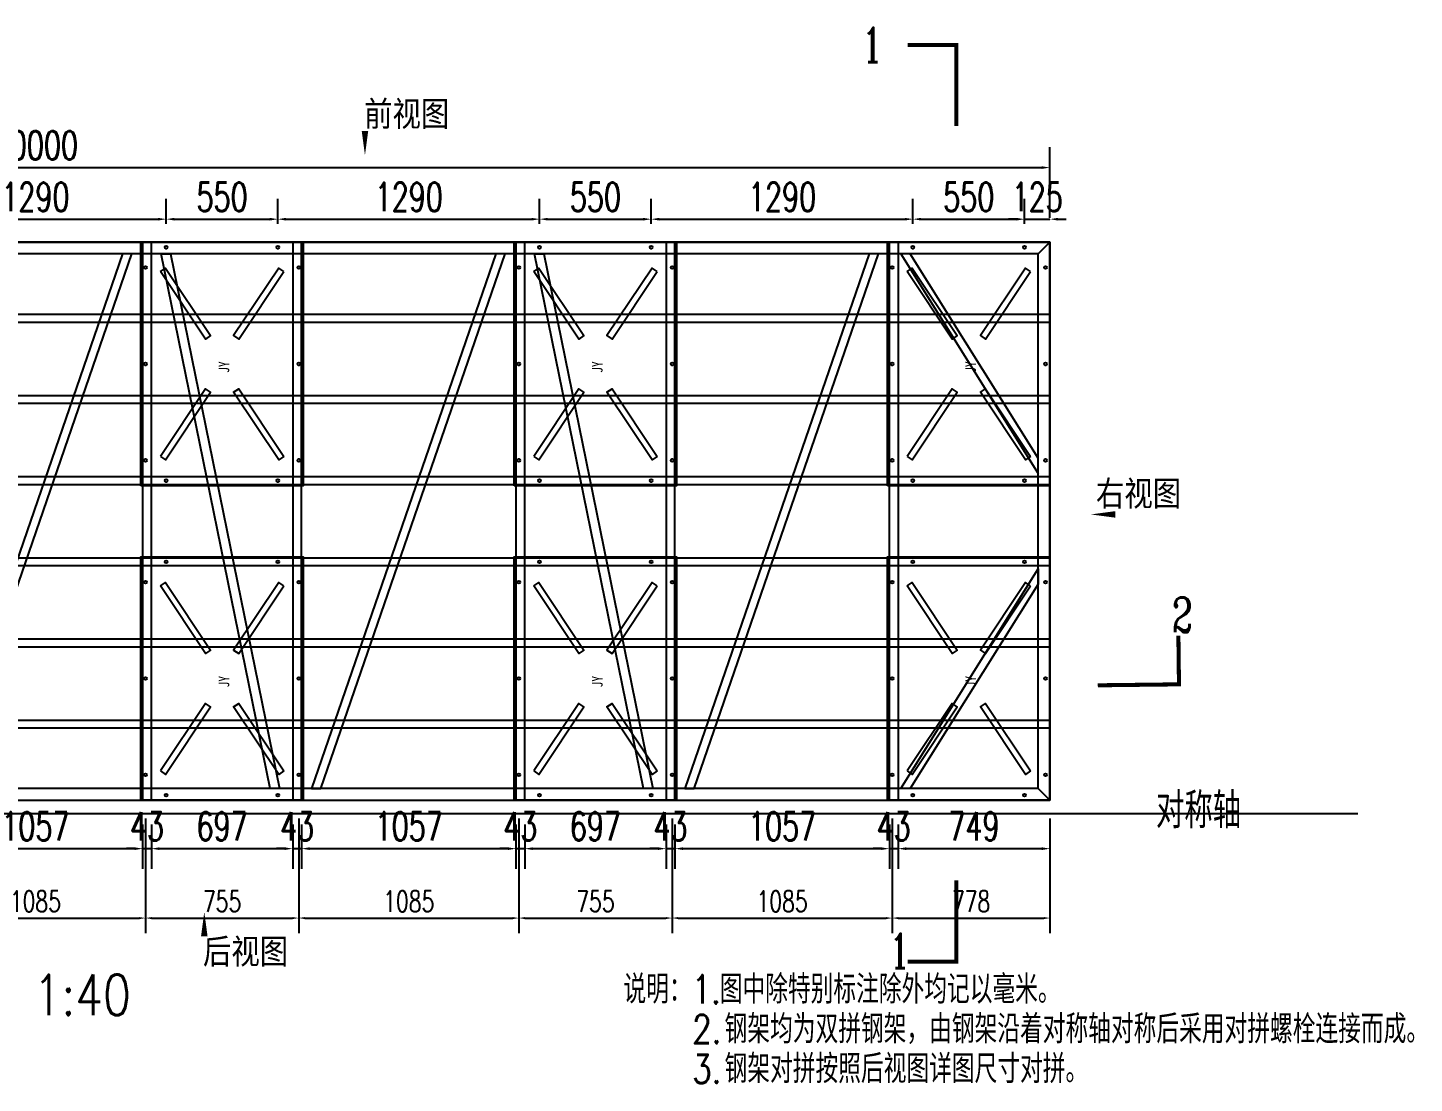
# Model space of a CAD drawing. Header units: millimetres. Extents: x -1471591 to 944464, y -468930 to 547002.
# Drawn here: x -973871 to -967037, y -6393 to -1192 of the extents above; entities that cross this region are included whole.
import ezdxf

# ---------------------------------------------------------------- set-up
doc = ezdxf.new("R2010")
doc.units = ezdxf.units.MM
doc.header["$LTSCALE"] = 10
doc.header["$PDMODE"] = 35
doc.linetypes.add('-6_350_HOLE$0$DASH', pattern=[0.35, 0.25, -0.1])
for name, color, linetype in [('DIM_SYMB', 3, 'Continuous'), ('PUB_TEXT', 7, 'Continuous'), ('W-FLOAT_BOWL浮筒', 253, 'Continuous'), ('W-STEEL_FRAME钢架', 3, 'Continuous'), ('W-STEEL_KEEL钢龙骨', 5, 'Continuous')]:
    doc.layers.add(name, color=color, linetype=linetype)
doc.styles.add('_TCH_DIM', font='SIMPLEX.shx', dxfattribs={"bigfont": 'hztxt.shx'})
doc.styles.add('_TCH_LABEL', font='COMPLEX', dxfattribs={"bigfont": 'GBCBIG'})
doc.styles.get("Standard").update_dxf_attribs({"font": 'simplex.shx', "width": 0.8, "bigfont": 'hztxt.shx'})
doc.styles.add('STANDARD_T3', font='simplex.shx', dxfattribs={"width": 0.7, "bigfont": 'hztxt.shx'})
doc.styles.add('黑体', font='simhei.ttf', dxfattribs={"width": 0.8})
doc.dimstyles.new('W&&30', dxfattribs={"dimtxt": 105, "dimasz": 30, "dimexe": 75, "dimexo": 90, "dimgap": 30, "dimtad": 1, "dimdec": 0, "dimzin": 0, "dimdsep": 46, "dimtxsty": 'STANDARD_T3', "dimcen": 0.09, "dimclrd": 1, "dimclre": 1, "dimclrt": 7, "dimazin": 2, "dimtfac": 1, "dimtdec": 0, "dimtix": 1, "dimtmove": 2, "dimatfit": 3, "dimfxl": 0, "dimtolj": 1, "dimtzin": 0, "dimarcsym": 0})
doc.dimstyles.new('W&&40', dxfattribs={"dimtxt": 140, "dimasz": 40, "dimexe": 100, "dimexo": 120, "dimgap": 40, "dimtad": 1, "dimdec": 0, "dimzin": 0, "dimdsep": 46, "dimtxsty": 'STANDARD_T3', "dimcen": 0.09, "dimclrd": 1, "dimclre": 1, "dimclrt": 7, "dimazin": 2, "dimtfac": 1, "dimtdec": 0, "dimtix": 1, "dimtmove": 2, "dimatfit": 3, "dimfxl": 0, "dimtolj": 1, "dimtzin": 0, "dimarcsym": 0})

# ---------------------------------------------------------------- blocks, each defined once
blk = doc.blocks.new('*D96')
at = {"color": 1, "lineweight": -2, "transparency": 16777216}
for p, q in [((-978832.8, -2128.7), (-978832.8, -1781)), ((-968832.8, -2128.7), (-968832.8, -1781)), ((-978792.8, -1881), (-968872.8, -1881))]:
    blk.add_line(p, q, dxfattribs=at)
at = {"color": 1, "transparency": 16777216}
for points in [[(-978792.8, -1874.4), (-978792.8, -1887.7), (-978832.8, -1881)], [(-968872.8, -1874.4), (-968872.8, -1887.7), (-968832.8, -1881)]]:
    blk.add_solid(points, dxfattribs=at)
at = {"layer": 'Defpoints', "color": 0, "transparency": 16777216}
for p in [(-968832.8, -1881), (-978832.8, -2248.7), (-968832.8, -2248.7)]:
    blk.add_point(p, dxfattribs=at)
at = {"color": 7, "transparency": 16777216, "insert": (-973832.8, -1771), "char_height": 140, "attachment_point": 5, "style": 'STANDARD_T3'}
blk.add_mtext('\\A1;10000', dxfattribs=at)
blk = doc.blocks.new('*U607')
at = {"layer": 'W-STEEL_KEEL钢龙骨'}
blk.add_lwpolyline([(-5000, -20), (5000, -20), (5000, 20), (-5000, 20)], close=True, dxfattribs=at)
blk = doc.blocks.new('*U608')
at = {"color": 0, "linetype": 'ByBlock', "lineweight": -2}
for p in [(0, 2000), (0, 1600), (0, 1200), (0, 800), (0, 400), (0, 0)]:
    blk.add_blockref('*U607', p, dxfattribs=at)
blk = doc.blocks.new('*U609')
at = {"layer": 'W-STEEL_FRAME钢架', "color": 1}
blk.add_lwpolyline([(477.1, 1317.3), (431.8, 1317.3), (-477.1, -1317.3), (-431.8, -1317.3)], close=True, dxfattribs=at)
blk = doc.blocks.new('*U610')
at = {"color": 0, "linetype": 'ByBlock', "lineweight": -2}
for p in [(0, 0), (1840, 0), (3680, 0), (5520, 0), (7360, 0)]:
    blk.add_blockref('*U609', p, dxfattribs=at)
blk = doc.blocks.new('$matou$00000186')
for points in [[(-600, 400), (600, 400), (600, -400), (-600, -400)], [(-455.8, 303.8), (-472.4, 278.9), (-139.6, 57), (-122.9, 82)], [(455.8, 303.8), (472.4, 278.9), (139.6, 57), (122.9, 82)], [(-455.8, -303.8), (-472.4, -278.9), (-139.6, -57), (-122.9, -82)], [(455.8, -303.8), (472.4, -278.9), (139.6, -57), (122.9, -82)]]:
    blk.add_lwpolyline(points, close=True)
at = {"color": 1}
for centre in [(-475, 377.5), (0, 377.5), (475, 377.5), (-575, 275), (575, 275), (-575, -275), (575, -275), (-475, -377.5), (0, -377.5), (475, -377.5)]:
    blk.add_circle(centre, 7, dxfattribs=at)
at = {"layer": 'PUB_TEXT', "style": '黑体', "width": 0.8}
blk.add_text('JY', height=52.57, dxfattribs=at).set_placement((-44.4, -35.3))
blk = doc.blocks.new('*U611')
at = {"layer": 'W-FLOAT_BOWL浮筒', "rotation": 90}
blk.add_blockref('$matou$00000186', (0, 0), dxfattribs=at)
blk = doc.blocks.new('*U612')
at = {"color": 0, "linetype": 'ByBlock', "lineweight": -2}
for p in [(0, 1550), (1840, 1550), (3680, 1550), (5520, 1550), (7360, 1550), (9200, 1550), (0, 0), (1840, 0), (3680, 0), (5520, 0), (7360, 0), (9200, 0)]:
    blk.add_blockref('*U611', p, dxfattribs=at)
blk = doc.blocks.new('D')
at = {"layer": 'W-STEEL_FRAME钢架'}
for points in [[(4944.2, 1316.7), (-4939.8, 1316.7), (-4997.8, 1374.7), (5002.2, 1374.7)], [(-4939.8, 1316.7), (-4997.8, 1374.7), (-4997.8, -1375.3), (-4939.8, -1317.3)], [(4944.2, 1316.7), (5002.2, 1374.7), (5002.2, -1375.3), (4944.2, -1317.3)], [(4944.2, -1317.3), (-4939.8, -1317.3), (-4997.8, -1375.3), (5002.2, -1375.3)]]:
    blk.add_lwpolyline(points, close=True, dxfattribs=at)
at = {"layer": 'W-STEEL_FRAME钢架', "color": 1}
for points in [[(-4206.3, 1374.7), (-4249.3, 1374.7), (-4249.3, -1375.3), (-4206.3, -1375.3)], [(-3106.3, 1374.7), (-3149.3, 1374.7), (-3149.3, -1375.3), (-3106.3, -1375.3)], [(-2366.3, 1374.7), (-2409.3, 1374.7), (-2409.3, -1375.3), (-2366.3, -1375.3)], [(-1266.3, 1374.7), (-1309.3, 1374.7), (-1309.3, -1375.3), (-1266.3, -1375.3)], [(-526.3, 1374.7), (-569.3, 1374.7), (-569.3, -1375.3), (-526.3, -1375.3)], [(573.7, 1374.7), (530.7, 1374.7), (530.7, -1375.3), (573.7, -1375.3)], [(1313.7, 1374.7), (1270.7, 1374.7), (1270.7, -1375.3), (1313.7, -1375.3)], [(2413.7, 1374.7), (2370.7, 1374.7), (2370.7, -1375.3), (2413.7, -1375.3)], [(3153.7, 1374.7), (3110.7, 1374.7), (3110.7, -1375.3), (3153.7, -1375.3)], [(4210.7, 1374.7), (4253.7, 1374.7), (4253.7, -1375.3), (4210.7, -1375.3)]]:
    blk.add_lwpolyline(points, close=True, dxfattribs=at)
at = {"layer": 'W-STEEL_FRAME钢架', "color": 6}
for points in [[(-4308.9, 1316.9), (-4263.6, 1316.9), (-4939.8, 235), (-4939.8, 309.9)], [(-3057.3, 1316.7), (-3011.9, 1316.7), (-2474.8, -1317.3), (-2520.1, -1317.3)], [(-1217.3, 1316.7), (-1171.9, 1316.7), (-634.8, -1317.3), (-680.1, -1317.3)], [(622.7, 1316.7), (668.1, 1316.7), (1205.2, -1317.3), (1159.9, -1317.3)], [(2462.7, 1316.7), (2508.1, 1316.7), (3045.2, -1317.3), (2999.9, -1317.3)], [(4313.3, 1316.9), (4267.9, 1316.9), (4944.2, 235), (4944.2, 309.9)], [(-4308.9, -1317.3), (-4263.6, -1317.3), (-4939.8, -235.4), (-4939.8, -310.3)], [(4313.3, -1317.3), (4267.9, -1317.3), (4944.2, -235.4), (4944.2, -310.3)]]:
    blk.add_lwpolyline(points, close=True, dxfattribs=at)
for name, p in [('*U612', (-4597.8, -775.3)), ('*U610', (-3680, 0))]:
    blk.add_blockref(name, p)
at = {"xscale": -1, "rotation": 180}
blk.add_blockref('*U608', (2.2, 999.7), dxfattribs=at)
blk = doc.blocks.new('*D621')
at = {"color": 1, "lineweight": -2, "transparency": 16777216}
for p, q in [((-974361.3, -5118.7), (-974361.3, -5337.3)), ((-973304.3, -5118.7), (-973304.3, -5337.3)), ((-974321.3, -5237.3), (-973344.3, -5237.3))]:
    blk.add_line(p, q, dxfattribs=at)
at = {"color": 1, "transparency": 16777216}
for points in [[(-974321.3, -5230.6), (-974321.3, -5243.9), (-974361.3, -5237.3)], [(-973344.3, -5230.6), (-973344.3, -5243.9), (-973304.3, -5237.3)]]:
    blk.add_solid(points, dxfattribs=at)
at = {"layer": 'Defpoints', "color": 0, "transparency": 16777216}
for p in [(-974361.3, -4998.7), (-973304.3, -4998.7), (-973304.3, -5237.3)]:
    blk.add_point(p, dxfattribs=at)
at = {"color": 7, "transparency": 16777216, "insert": (-973832.8, -5127.3), "char_height": 140, "attachment_point": 5, "style": 'STANDARD_T3'}
blk.add_mtext('\\A1;1057', dxfattribs=at)
blk = doc.blocks.new('*D622')
at = {"color": 1, "lineweight": -2, "transparency": 16777216}
for p, q in [((-973304.3, -5118.7), (-973304.3, -5337.3)), ((-973261.3, -5118.7), (-973261.3, -5337.3)), ((-973344.3, -5237.3), (-973384.3, -5237.3)), ((-973304.3, -5237.3), (-973261.3, -5237.3)), ((-973221.3, -5237.3), (-973181.3, -5237.3))]:
    blk.add_line(p, q, dxfattribs=at)
at = {"color": 1, "transparency": 16777216}
for points in [[(-973344.3, -5230.6), (-973344.3, -5243.9), (-973304.3, -5237.3)], [(-973221.3, -5230.6), (-973221.3, -5243.9), (-973261.3, -5237.3)]]:
    blk.add_solid(points, dxfattribs=at)
at = {"layer": 'Defpoints', "color": 0, "transparency": 16777216}
for p in [(-973304.3, -4998.7), (-973261.3, -4998.7), (-973261.3, -5237.3)]:
    blk.add_point(p, dxfattribs=at)
at = {"color": 7, "transparency": 16777216, "insert": (-973282.8, -5127.3), "char_height": 140, "attachment_point": 5, "style": 'STANDARD_T3'}
blk.add_mtext('\\A1;43', dxfattribs=at)
blk = doc.blocks.new('*D623')
at = {"color": 1, "lineweight": -2, "transparency": 16777216}
for p, q in [((-973261.3, -5118.7), (-973261.3, -5337.3)), ((-972564.3, -5118.7), (-972564.3, -5337.3)), ((-973221.3, -5237.3), (-972604.3, -5237.3))]:
    blk.add_line(p, q, dxfattribs=at)
at = {"color": 1, "transparency": 16777216}
for points in [[(-973221.3, -5230.6), (-973221.3, -5243.9), (-973261.3, -5237.3)], [(-972604.3, -5230.6), (-972604.3, -5243.9), (-972564.3, -5237.3)]]:
    blk.add_solid(points, dxfattribs=at)
at = {"layer": 'Defpoints', "color": 0, "transparency": 16777216}
for p in [(-973261.3, -4998.7), (-972564.3, -4998.7), (-972564.3, -5237.3)]:
    blk.add_point(p, dxfattribs=at)
at = {"color": 7, "transparency": 16777216, "insert": (-972912.8, -5127.3), "char_height": 140, "attachment_point": 5, "style": 'STANDARD_T3'}
blk.add_mtext('\\A1;697', dxfattribs=at)
blk = doc.blocks.new('*D624')
at = {"color": 1, "lineweight": -2, "transparency": 16777216}
for p, q in [((-972564.3, -5118.7), (-972564.3, -5337.3)), ((-972521.3, -5118.7), (-972521.3, -5337.3)), ((-972604.3, -5237.3), (-972644.3, -5237.3)), ((-972564.3, -5237.3), (-972521.3, -5237.3)), ((-972481.3, -5237.3), (-972441.3, -5237.3))]:
    blk.add_line(p, q, dxfattribs=at)
at = {"color": 1, "transparency": 16777216}
for points in [[(-972604.3, -5230.6), (-972604.3, -5243.9), (-972564.3, -5237.3)], [(-972481.3, -5230.6), (-972481.3, -5243.9), (-972521.3, -5237.3)]]:
    blk.add_solid(points, dxfattribs=at)
at = {"layer": 'Defpoints', "color": 0, "transparency": 16777216}
for p in [(-972564.3, -4998.7), (-972521.3, -4998.7), (-972521.3, -5237.3)]:
    blk.add_point(p, dxfattribs=at)
at = {"color": 7, "transparency": 16777216, "insert": (-972542.8, -5127.3), "char_height": 140, "attachment_point": 5, "style": 'STANDARD_T3'}
blk.add_mtext('\\A1;43', dxfattribs=at)
blk = doc.blocks.new('*D625')
at = {"color": 1, "lineweight": -2, "transparency": 16777216}
for p, q in [((-972521.3, -5118.7), (-972521.3, -5337.3)), ((-971464.3, -5118.7), (-971464.3, -5337.3)), ((-972481.3, -5237.3), (-971504.3, -5237.3))]:
    blk.add_line(p, q, dxfattribs=at)
at = {"color": 1, "transparency": 16777216}
for points in [[(-972481.3, -5230.6), (-972481.3, -5243.9), (-972521.3, -5237.3)], [(-971504.3, -5230.6), (-971504.3, -5243.9), (-971464.3, -5237.3)]]:
    blk.add_solid(points, dxfattribs=at)
at = {"layer": 'Defpoints', "color": 0, "transparency": 16777216}
for p in [(-972521.3, -4998.7), (-971464.3, -4998.7), (-971464.3, -5237.3)]:
    blk.add_point(p, dxfattribs=at)
at = {"color": 7, "transparency": 16777216, "insert": (-971992.8, -5127.3), "char_height": 140, "attachment_point": 5, "style": 'STANDARD_T3'}
blk.add_mtext('\\A1;1057', dxfattribs=at)
blk = doc.blocks.new('*D626')
at = {"color": 1, "lineweight": -2, "transparency": 16777216}
for p, q in [((-971464.3, -5118.7), (-971464.3, -5337.3)), ((-971421.3, -5118.7), (-971421.3, -5337.3)), ((-971504.3, -5237.3), (-971544.3, -5237.3)), ((-971464.3, -5237.3), (-971421.3, -5237.3)), ((-971381.3, -5237.3), (-971341.3, -5237.3))]:
    blk.add_line(p, q, dxfattribs=at)
at = {"color": 1, "transparency": 16777216}
for points in [[(-971504.3, -5230.6), (-971504.3, -5243.9), (-971464.3, -5237.3)], [(-971381.3, -5230.6), (-971381.3, -5243.9), (-971421.3, -5237.3)]]:
    blk.add_solid(points, dxfattribs=at)
at = {"layer": 'Defpoints', "color": 0, "transparency": 16777216}
for p in [(-971464.3, -4998.7), (-971421.3, -4998.7), (-971421.3, -5237.3)]:
    blk.add_point(p, dxfattribs=at)
at = {"color": 7, "transparency": 16777216, "insert": (-971442.8, -5127.3), "char_height": 140, "attachment_point": 5, "style": 'STANDARD_T3'}
blk.add_mtext('\\A1;43', dxfattribs=at)
blk = doc.blocks.new('*D627')
at = {"color": 1, "lineweight": -2, "transparency": 16777216}
for p, q in [((-971421.3, -5118.7), (-971421.3, -5337.3)), ((-970724.3, -5118.7), (-970724.3, -5337.3)), ((-971381.3, -5237.3), (-970764.3, -5237.3))]:
    blk.add_line(p, q, dxfattribs=at)
at = {"color": 1, "transparency": 16777216}
for points in [[(-971381.3, -5230.6), (-971381.3, -5243.9), (-971421.3, -5237.3)], [(-970764.3, -5230.6), (-970764.3, -5243.9), (-970724.3, -5237.3)]]:
    blk.add_solid(points, dxfattribs=at)
at = {"layer": 'Defpoints', "color": 0, "transparency": 16777216}
for p in [(-971421.3, -4998.7), (-970724.3, -4998.7), (-970724.3, -5237.3)]:
    blk.add_point(p, dxfattribs=at)
at = {"color": 7, "transparency": 16777216, "insert": (-971072.8, -5127.3), "char_height": 140, "attachment_point": 5, "style": 'STANDARD_T3'}
blk.add_mtext('\\A1;697', dxfattribs=at)
blk = doc.blocks.new('*D628')
at = {"color": 1, "lineweight": -2, "transparency": 16777216}
for p, q in [((-970724.3, -5118.7), (-970724.3, -5337.3)), ((-970681.3, -5118.7), (-970681.3, -5337.3)), ((-970764.3, -5237.3), (-970804.3, -5237.3)), ((-970724.3, -5237.3), (-970681.3, -5237.3)), ((-970641.3, -5237.3), (-970601.3, -5237.3))]:
    blk.add_line(p, q, dxfattribs=at)
at = {"color": 1, "transparency": 16777216}
for points in [[(-970764.3, -5230.6), (-970764.3, -5243.9), (-970724.3, -5237.3)], [(-970641.3, -5230.6), (-970641.3, -5243.9), (-970681.3, -5237.3)]]:
    blk.add_solid(points, dxfattribs=at)
at = {"layer": 'Defpoints', "color": 0, "transparency": 16777216}
for p in [(-970724.3, -4998.7), (-970681.3, -4998.7), (-970681.3, -5237.3)]:
    blk.add_point(p, dxfattribs=at)
at = {"color": 7, "transparency": 16777216, "insert": (-970702.8, -5127.3), "char_height": 140, "attachment_point": 5, "style": 'STANDARD_T3'}
blk.add_mtext('\\A1;43', dxfattribs=at)
blk = doc.blocks.new('*D629')
at = {"color": 1, "lineweight": -2, "transparency": 16777216}
for p, q in [((-970681.3, -5118.7), (-970681.3, -5337.3)), ((-969624.3, -5118.7), (-969624.3, -5337.3)), ((-970641.3, -5237.3), (-969664.3, -5237.3))]:
    blk.add_line(p, q, dxfattribs=at)
at = {"color": 1, "transparency": 16777216}
for points in [[(-970641.3, -5230.6), (-970641.3, -5243.9), (-970681.3, -5237.3)], [(-969664.3, -5230.6), (-969664.3, -5243.9), (-969624.3, -5237.3)]]:
    blk.add_solid(points, dxfattribs=at)
at = {"layer": 'Defpoints', "color": 0, "transparency": 16777216}
for p in [(-970681.3, -4998.7), (-969624.3, -4998.7), (-969624.3, -5237.3)]:
    blk.add_point(p, dxfattribs=at)
at = {"color": 7, "transparency": 16777216, "insert": (-970152.8, -5127.3), "char_height": 140, "attachment_point": 5, "style": 'STANDARD_T3'}
blk.add_mtext('\\A1;1057', dxfattribs=at)
blk = doc.blocks.new('*D630')
at = {"color": 1, "lineweight": -2, "transparency": 16777216}
for p, q in [((-969624.3, -5118.7), (-969624.3, -5337.3)), ((-969581.3, -5118.7), (-969581.3, -5337.3)), ((-969664.3, -5237.3), (-969704.3, -5237.3)), ((-969624.3, -5237.3), (-969581.3, -5237.3)), ((-969541.3, -5237.3), (-969501.3, -5237.3))]:
    blk.add_line(p, q, dxfattribs=at)
at = {"color": 1, "transparency": 16777216}
for points in [[(-969664.3, -5230.6), (-969664.3, -5243.9), (-969624.3, -5237.3)], [(-969541.3, -5230.6), (-969541.3, -5243.9), (-969581.3, -5237.3)]]:
    blk.add_solid(points, dxfattribs=at)
at = {"layer": 'Defpoints', "color": 0, "transparency": 16777216}
for p in [(-969624.3, -4998.7), (-969581.3, -4998.7), (-969581.3, -5237.3)]:
    blk.add_point(p, dxfattribs=at)
at = {"color": 7, "transparency": 16777216, "insert": (-969602.8, -5127.3), "char_height": 140, "attachment_point": 5, "style": 'STANDARD_T3'}
blk.add_mtext('\\A1;43', dxfattribs=at)
blk = doc.blocks.new('*D631')
at = {"color": 1, "lineweight": -2, "transparency": 16777216}
for p, q in [((-969581.3, -5118.7), (-969581.3, -5337.3)), ((-968832.8, -5118.7), (-968832.8, -5337.3)), ((-969541.3, -5237.3), (-968872.8, -5237.3))]:
    blk.add_line(p, q, dxfattribs=at)
at = {"color": 1, "transparency": 16777216}
for points in [[(-969541.3, -5230.6), (-969541.3, -5243.9), (-969581.3, -5237.3)], [(-968872.8, -5230.6), (-968872.8, -5243.9), (-968832.8, -5237.3)]]:
    blk.add_solid(points, dxfattribs=at)
at = {"layer": 'Defpoints', "color": 0, "transparency": 16777216}
for p in [(-969581.3, -4998.7), (-968832.8, -4998.7), (-968832.8, -5237.3)]:
    blk.add_point(p, dxfattribs=at)
at = {"color": 7, "transparency": 16777216, "insert": (-969207.1, -5127.3), "char_height": 140, "attachment_point": 5, "style": 'STANDARD_T3'}
blk.add_mtext('\\A1;749', dxfattribs=at)
blk = doc.blocks.new('*D637')
at = {"color": 1, "lineweight": -2, "transparency": 16777216}
for p, q in [((-974477.8, -2158.7), (-974477.8, -2035.3)), ((-973187.8, -2158.7), (-973187.8, -2035.3)), ((-974437.8, -2135.3), (-973227.8, -2135.3))]:
    blk.add_line(p, q, dxfattribs=at)
at = {"color": 1, "transparency": 16777216}
for points in [[(-974437.8, -2128.7), (-974437.8, -2142), (-974477.8, -2135.3)], [(-973227.8, -2128.7), (-973227.8, -2142), (-973187.8, -2135.3)]]:
    blk.add_solid(points, dxfattribs=at)
at = {"layer": 'Defpoints', "color": 0, "transparency": 16777216}
for p in [(-973187.8, -2135.3), (-974477.8, -2278.7), (-973187.8, -2278.7)]:
    blk.add_point(p, dxfattribs=at)
at = {"color": 7, "transparency": 16777216, "insert": (-973832.8, -2025.3), "char_height": 140, "attachment_point": 5, "style": 'STANDARD_T3'}
blk.add_mtext('\\A1;1290', dxfattribs=at)
blk = doc.blocks.new('*D638')
at = {"color": 1, "lineweight": -2, "transparency": 16777216}
for p, q in [((-973187.8, -2158.7), (-973187.8, -2035.3)), ((-972637.8, -2158.7), (-972637.8, -2035.3)), ((-973147.8, -2135.3), (-972677.8, -2135.3))]:
    blk.add_line(p, q, dxfattribs=at)
at = {"color": 1, "transparency": 16777216}
for points in [[(-973147.8, -2128.7), (-973147.8, -2142), (-973187.8, -2135.3)], [(-972677.8, -2128.7), (-972677.8, -2142), (-972637.8, -2135.3)]]:
    blk.add_solid(points, dxfattribs=at)
at = {"layer": 'Defpoints', "color": 0, "transparency": 16777216}
for p in [(-972637.8, -2135.3), (-973187.8, -2278.7), (-972637.8, -2278.7)]:
    blk.add_point(p, dxfattribs=at)
at = {"color": 7, "transparency": 16777216, "insert": (-972912.8, -2025.3), "char_height": 140, "attachment_point": 5, "style": 'STANDARD_T3'}
blk.add_mtext('\\A1;550', dxfattribs=at)
blk = doc.blocks.new('*D639')
at = {"color": 1, "lineweight": -2, "transparency": 16777216}
for p, q in [((-972637.8, -2158.7), (-972637.8, -2035.3)), ((-971347.8, -2158.7), (-971347.8, -2035.3)), ((-972597.8, -2135.3), (-971387.8, -2135.3))]:
    blk.add_line(p, q, dxfattribs=at)
at = {"color": 1, "transparency": 16777216}
for points in [[(-972597.8, -2128.7), (-972597.8, -2142), (-972637.8, -2135.3)], [(-971387.8, -2128.7), (-971387.8, -2142), (-971347.8, -2135.3)]]:
    blk.add_solid(points, dxfattribs=at)
at = {"layer": 'Defpoints', "color": 0, "transparency": 16777216}
for p in [(-971347.8, -2135.3), (-972637.8, -2278.7), (-971347.8, -2278.7)]:
    blk.add_point(p, dxfattribs=at)
at = {"color": 7, "transparency": 16777216, "insert": (-971992.8, -2025.3), "char_height": 140, "attachment_point": 5, "style": 'STANDARD_T3'}
blk.add_mtext('\\A1;1290', dxfattribs=at)
blk = doc.blocks.new('*D640')
at = {"color": 1, "lineweight": -2, "transparency": 16777216}
for p, q in [((-971347.8, -2158.7), (-971347.8, -2035.3)), ((-970797.8, -2158.7), (-970797.8, -2035.3)), ((-971307.8, -2135.3), (-970837.8, -2135.3))]:
    blk.add_line(p, q, dxfattribs=at)
at = {"color": 1, "transparency": 16777216}
for points in [[(-971307.8, -2128.7), (-971307.8, -2142), (-971347.8, -2135.3)], [(-970837.8, -2128.7), (-970837.8, -2142), (-970797.8, -2135.3)]]:
    blk.add_solid(points, dxfattribs=at)
at = {"layer": 'Defpoints', "color": 0, "transparency": 16777216}
for p in [(-970797.8, -2135.3), (-971347.8, -2278.7), (-970797.8, -2278.7)]:
    blk.add_point(p, dxfattribs=at)
at = {"color": 7, "transparency": 16777216, "insert": (-971072.8, -2025.3), "char_height": 140, "attachment_point": 5, "style": 'STANDARD_T3'}
blk.add_mtext('\\A1;550', dxfattribs=at)
blk = doc.blocks.new('*D641')
at = {"color": 1, "lineweight": -2, "transparency": 16777216}
for p, q in [((-970797.8, -2158.7), (-970797.8, -2035.3)), ((-969507.8, -2158.7), (-969507.8, -2035.3)), ((-970757.8, -2135.3), (-969547.8, -2135.3))]:
    blk.add_line(p, q, dxfattribs=at)
at = {"color": 1, "transparency": 16777216}
for points in [[(-970757.8, -2128.7), (-970757.8, -2142), (-970797.8, -2135.3)], [(-969547.8, -2128.7), (-969547.8, -2142), (-969507.8, -2135.3)]]:
    blk.add_solid(points, dxfattribs=at)
at = {"layer": 'Defpoints', "color": 0, "transparency": 16777216}
for p in [(-969507.8, -2135.3), (-970797.8, -2278.7), (-969507.8, -2278.7)]:
    blk.add_point(p, dxfattribs=at)
at = {"color": 7, "transparency": 16777216, "insert": (-970152.8, -2025.3), "char_height": 140, "attachment_point": 5, "style": 'STANDARD_T3'}
blk.add_mtext('\\A1;1290', dxfattribs=at)
blk = doc.blocks.new('*D642')
at = {"color": 1, "lineweight": -2, "transparency": 16777216}
for p, q in [((-969507.8, -2158.7), (-969507.8, -2035.3)), ((-968957.8, -2158.7), (-968957.8, -2035.3)), ((-969467.8, -2135.3), (-968997.8, -2135.3))]:
    blk.add_line(p, q, dxfattribs=at)
at = {"color": 1, "transparency": 16777216}
for points in [[(-969467.8, -2128.7), (-969467.8, -2142), (-969507.8, -2135.3)], [(-968997.8, -2128.7), (-968997.8, -2142), (-968957.8, -2135.3)]]:
    blk.add_solid(points, dxfattribs=at)
at = {"layer": 'Defpoints', "color": 0, "transparency": 16777216}
for p in [(-968957.8, -2135.3), (-969507.8, -2278.7), (-968957.8, -2278.7)]:
    blk.add_point(p, dxfattribs=at)
at = {"color": 7, "transparency": 16777216, "insert": (-969232.8, -2025.3), "char_height": 140, "attachment_point": 5, "style": 'STANDARD_T3'}
blk.add_mtext('\\A1;550', dxfattribs=at)
blk = doc.blocks.new('*D643')
at = {"color": 1, "lineweight": -2, "transparency": 16777216}
for p, q in [((-968957.8, -2158.7), (-968957.8, -2035.3)), ((-968832.8, -2128.7), (-968832.8, -2035.3)), ((-968997.8, -2135.3), (-969037.8, -2135.3)), ((-968957.8, -2135.3), (-968832.8, -2135.3)), ((-968792.8, -2135.3), (-968752.8, -2135.3))]:
    blk.add_line(p, q, dxfattribs=at)
at = {"color": 1, "transparency": 16777216}
for points in [[(-968997.8, -2128.7), (-968997.8, -2142), (-968957.8, -2135.3)], [(-968792.8, -2128.7), (-968792.8, -2142), (-968832.8, -2135.3)]]:
    blk.add_solid(points, dxfattribs=at)
at = {"layer": 'Defpoints', "color": 0, "transparency": 16777216}
for p in [(-968832.8, -2135.3), (-968832.8, -2248.7), (-968957.8, -2278.7)]:
    blk.add_point(p, dxfattribs=at)
at = {"color": 7, "transparency": 16777216, "insert": (-968895.3, -2025.3), "char_height": 140, "attachment_point": 5, "style": 'STANDARD_T3'}
blk.add_mtext('\\A1;125', dxfattribs=at)
blk = doc.blocks.new('*D925')
at = {"color": 1, "lineweight": -2, "transparency": 16777216}
for p, q in [((-974375.3, -5088.7), (-974375.3, -5654.3)), ((-973290.3, -5088.7), (-973290.3, -5654.3)), ((-974345.3, -5579.3), (-973320.3, -5579.3))]:
    blk.add_line(p, q, dxfattribs=at)
at = {"color": 1, "transparency": 16777216}
for points in [[(-974345.3, -5574.3), (-974345.3, -5584.3), (-974375.3, -5579.3)], [(-973320.3, -5574.3), (-973320.3, -5584.3), (-973290.3, -5579.3)]]:
    blk.add_solid(points, dxfattribs=at)
at = {"layer": 'Defpoints', "color": 0, "transparency": 16777216}
for p in [(-974375.3, -4998.7), (-973290.3, -4998.7), (-973290.3, -5579.3)]:
    blk.add_point(p, dxfattribs=at)
at = {"color": 7, "transparency": 16777216, "insert": (-973832.8, -5496.8), "char_height": 105, "attachment_point": 5, "style": 'STANDARD_T3'}
blk.add_mtext('\\A1;1085', dxfattribs=at)
blk = doc.blocks.new('*D926')
at = {"color": 1, "lineweight": -2, "transparency": 16777216}
for p, q in [((-973290.3, -5088.7), (-973290.3, -5654.3)), ((-972535.3, -5088.7), (-972535.3, -5654.3)), ((-973260.3, -5579.3), (-972565.3, -5579.3))]:
    blk.add_line(p, q, dxfattribs=at)
at = {"color": 1, "transparency": 16777216}
for points in [[(-973260.3, -5574.3), (-973260.3, -5584.3), (-973290.3, -5579.3)], [(-972565.3, -5574.3), (-972565.3, -5584.3), (-972535.3, -5579.3)]]:
    blk.add_solid(points, dxfattribs=at)
at = {"layer": 'Defpoints', "color": 0, "transparency": 16777216}
for p in [(-973290.3, -4998.7), (-972535.3, -4998.7), (-972535.3, -5579.3)]:
    blk.add_point(p, dxfattribs=at)
at = {"color": 7, "transparency": 16777216, "insert": (-972912.8, -5496.8), "char_height": 105, "attachment_point": 5, "style": 'STANDARD_T3'}
blk.add_mtext('\\A1;755', dxfattribs=at)
blk = doc.blocks.new('*D927')
at = {"color": 1, "lineweight": -2, "transparency": 16777216}
for p, q in [((-972535.3, -5088.7), (-972535.3, -5654.3)), ((-971450.3, -5088.7), (-971450.3, -5654.3)), ((-972505.3, -5579.3), (-971480.3, -5579.3))]:
    blk.add_line(p, q, dxfattribs=at)
at = {"color": 1, "transparency": 16777216}
for points in [[(-972505.3, -5574.3), (-972505.3, -5584.3), (-972535.3, -5579.3)], [(-971480.3, -5574.3), (-971480.3, -5584.3), (-971450.3, -5579.3)]]:
    blk.add_solid(points, dxfattribs=at)
at = {"layer": 'Defpoints', "color": 0, "transparency": 16777216}
for p in [(-972535.3, -4998.7), (-971450.3, -4998.7), (-971450.3, -5579.3)]:
    blk.add_point(p, dxfattribs=at)
at = {"color": 7, "transparency": 16777216, "insert": (-971992.8, -5496.8), "char_height": 105, "attachment_point": 5, "style": 'STANDARD_T3'}
blk.add_mtext('\\A1;1085', dxfattribs=at)
blk = doc.blocks.new('*D928')
at = {"color": 1, "lineweight": -2, "transparency": 16777216}
for p, q in [((-971450.3, -5088.7), (-971450.3, -5654.3)), ((-970695.3, -5088.7), (-970695.3, -5654.3)), ((-971420.3, -5579.3), (-970725.3, -5579.3))]:
    blk.add_line(p, q, dxfattribs=at)
at = {"color": 1, "transparency": 16777216}
for points in [[(-971420.3, -5574.3), (-971420.3, -5584.3), (-971450.3, -5579.3)], [(-970725.3, -5574.3), (-970725.3, -5584.3), (-970695.3, -5579.3)]]:
    blk.add_solid(points, dxfattribs=at)
at = {"layer": 'Defpoints', "color": 0, "transparency": 16777216}
for p in [(-971450.3, -4998.7), (-970695.3, -4998.7), (-970695.3, -5579.3)]:
    blk.add_point(p, dxfattribs=at)
at = {"color": 7, "transparency": 16777216, "insert": (-971072.8, -5496.8), "char_height": 105, "attachment_point": 5, "style": 'STANDARD_T3'}
blk.add_mtext('\\A1;755', dxfattribs=at)
blk = doc.blocks.new('*D929')
at = {"color": 1, "lineweight": -2, "transparency": 16777216}
for p, q in [((-970695.3, -5088.7), (-970695.3, -5654.3)), ((-969610.3, -5088.7), (-969610.3, -5654.3)), ((-970665.3, -5579.3), (-969640.3, -5579.3))]:
    blk.add_line(p, q, dxfattribs=at)
at = {"color": 1, "transparency": 16777216}
for points in [[(-970665.3, -5574.3), (-970665.3, -5584.3), (-970695.3, -5579.3)], [(-969640.3, -5574.3), (-969640.3, -5584.3), (-969610.3, -5579.3)]]:
    blk.add_solid(points, dxfattribs=at)
at = {"layer": 'Defpoints', "color": 0, "transparency": 16777216}
for p in [(-970695.3, -4998.7), (-969610.3, -4998.7), (-969610.3, -5579.3)]:
    blk.add_point(p, dxfattribs=at)
at = {"color": 7, "transparency": 16777216, "insert": (-970152.8, -5496.8), "char_height": 105, "attachment_point": 5, "style": 'STANDARD_T3'}
blk.add_mtext('\\A1;1085', dxfattribs=at)
blk = doc.blocks.new('*D930')
at = {"color": 1, "lineweight": -2, "transparency": 16777216}
for p, q in [((-969610.3, -5088.7), (-969610.3, -5654.3)), ((-968832.8, -5088.7), (-968832.8, -5654.3)), ((-969580.3, -5579.3), (-968862.8, -5579.3))]:
    blk.add_line(p, q, dxfattribs=at)
at = {"color": 1, "transparency": 16777216}
for points in [[(-969580.3, -5574.3), (-969580.3, -5584.3), (-969610.3, -5579.3)], [(-968862.8, -5574.3), (-968862.8, -5584.3), (-968832.8, -5579.3)]]:
    blk.add_solid(points, dxfattribs=at)
at = {"layer": 'Defpoints', "color": 0, "transparency": 16777216}
for p in [(-969610.3, -4998.7), (-968832.8, -4998.7), (-968832.8, -5579.3)]:
    blk.add_point(p, dxfattribs=at)
at = {"color": 7, "transparency": 16777216, "insert": (-969221.6, -5496.8), "char_height": 105, "attachment_point": 5, "style": 'STANDARD_T3'}
blk.add_mtext('\\A1;778', dxfattribs=at)

msp = doc.modelspace()

# ---------------------------------------------------------------- linework, layer by layer
msp.add_lwpolyline([(-978832.8, -4998.7), (-968832.8, -4998.7), (-968832.8, -2248.7), (-978832.8, -2248.7)], close=True)
at = {"color": 8, "linetype": '-6_350_HOLE$0$DASH'}
msp.add_lwpolyline([(-980075.1, -5063.4), (-967314.6, -5063.4)], dxfattribs=at)
at = {"layer": 'DIM_SYMB', "const_width": 20}
for points in [[(-969534.4, -1276.9), (-969294.4, -1276.9), (-969294.4, -1676.9)], [(-968596.8, -4432.3), (-968196.8, -4427.5), (-968199.7, -4187.6)], [(-969294.4, -5393.6), (-969294.4, -5793.6), (-969534.4, -5793.6)]]:
    msp.add_lwpolyline(points, dxfattribs=at)
at = {"layer": 'DIM_SYMB'}
for points in [[(-972208.6, -1504.2, 0, 0, 0), (-972208.6, -1820.2, 0, 32, 0), (-972208.6, -1700.2, 0, 0, 0)], [(-968315.2, -3590.2, 0, 0, 0), (-968631.1, -3590.2, 0, 32, 0), (-968511.1, -3590.2, 0, 0, 0)], [(-973000.4, -5865.1, 0, 0, 0), (-973000.4, -5549.1, 0, 32, 0), (-973000.4, -5669.1, 0, 0, 0)]]:
    msp.add_lwpolyline(points, format="xyseb", dxfattribs=at)

# ---------------------------------------------------------------- block references
msp.add_blockref('D', (-973835, -3623.4))

# ---------------------------------------------------------------- texts
at = {"layer": 'PUB_TEXT', "color": 7, "style": '_TCH_LABEL', "width": 0.705882}
for s, p in [('1', (-969760.1, -1361.9)), ('2', (-968231.6, -4170.3)), ('1', (-969625.1, -5825.6))]:
    msp.add_text(s, height=170, dxfattribs=at).set_placement(p)
at = {"layer": 'PUB_TEXT', "color": 7, "style": '_TCH_DIM'}
for s, p in [('前视图', (-972213.1, -1690.7)), ('右视图', (-968606.1, -3561.8)), ('后视图', (-973007.1, -5818.5))]:
    msp.add_text(s, height=140, dxfattribs=at).set_placement(p)
at = {"layer": 'PUB_TEXT', "width": 0.8}
msp.add_text('对称轴', height=175, dxfattribs=at).set_placement((-968310.4, -5136.8))
at = {"layer": 'PUB_TEXT', "color": 7, "width": 0.8}
msp.add_text('1:40', height=200, dxfattribs=at).set_placement((-973842.2, -6058.1))
at = {"layer": 'W-STEEL_FRAME钢架', "color": 0, "width": 0.8}
for s, p in [('说明：', (-970934.7, -6000.5)), ('1.', (-970598.7, -6000.5)), ('图中除特别标注除外均记以毫米。', (-970460.1, -6000.5)), ('2.', (-970596.1, -6196.5)), ('钢架均为双拼钢架，由钢架沿着对称轴对称后采用对拼螺栓连接而成。', (-970436.1, -6196.5)), ('3.', (-970596.1, -6392.5)), ('钢架对拼按照后视图详图尺寸对拼。', (-970436.1, -6392.5))]:
    msp.add_text(s, height=140, dxfattribs=at).set_placement(p)

# ---------------------------------------------------------------- dimensions: what is measured, and where the dimension line sits
for base, p1, p2, dimstyle, picture, middle in [((-968832.8, -1881), (-978832.8, -2248.7), (-968832.8, -2248.7), 'W&&40', '*D96', (-973832.8, -1771)), ((-973187.8, -2135.3), (-974477.8, -2278.7), (-973187.8, -2278.7), 'W&&40', '*D637', (-973832.8, -2025.3)), ((-972637.8, -2135.3), (-973187.8, -2278.7), (-972637.8, -2278.7), 'W&&40', '*D638', (-972912.8, -2025.3)), ((-971347.8, -2135.3), (-972637.8, -2278.7), (-971347.8, -2278.7), 'W&&40', '*D639', (-971992.8, -2025.3)), ((-970797.8, -2135.3), (-971347.8, -2278.7), (-970797.8, -2278.7), 'W&&40', '*D640', (-971072.8, -2025.3)), ((-969507.8, -2135.3), (-970797.8, -2278.7), (-969507.8, -2278.7), 'W&&40', '*D641', (-970152.8, -2025.3)), ((-968957.8, -2135.3), (-969507.8, -2278.7), (-968957.8, -2278.7), 'W&&40', '*D642', (-969232.8, -2025.3)), ((-968832.8, -2135.3), (-968957.8, -2278.7), (-968832.8, -2248.7), 'W&&40', '*D643', (-968895.3, -2025.3)), ((-973290.3, -5579.3), (-974375.3, -4998.7), (-973290.3, -4998.7), 'W&&30', '*D925', (-973832.8, -5496.8)), ((-973304.3, -5237.3), (-974361.3, -4998.7), (-973304.3, -4998.7), 'W&&40', '*D621', (-973832.8, -5127.3)), ((-973261.3, -5237.3), (-973304.3, -4998.7), (-973261.3, -4998.7), 'W&&40', '*D622', (-973282.8, -5127.3)), ((-972535.3, -5579.3), (-973290.3, -4998.7), (-972535.3, -4998.7), 'W&&30', '*D926', (-972912.8, -5496.8)), ((-972564.3, -5237.3), (-973261.3, -4998.7), (-972564.3, -4998.7), 'W&&40', '*D623', (-972912.8, -5127.3)), ((-972521.3, -5237.3), (-972564.3, -4998.7), (-972521.3, -4998.7), 'W&&40', '*D624', (-972542.8, -5127.3)), ((-971450.3, -5579.3), (-972535.3, -4998.7), (-971450.3, -4998.7), 'W&&30', '*D927', (-971992.8, -5496.8)), ((-971464.3, -5237.3), (-972521.3, -4998.7), (-971464.3, -4998.7), 'W&&40', '*D625', (-971992.8, -5127.3)), ((-971421.3, -5237.3), (-971464.3, -4998.7), (-971421.3, -4998.7), 'W&&40', '*D626', (-971442.8, -5127.3)), ((-970695.3, -5579.3), (-971450.3, -4998.7), (-970695.3, -4998.7), 'W&&30', '*D928', (-971072.8, -5496.8)), ((-970724.3, -5237.3), (-971421.3, -4998.7), (-970724.3, -4998.7), 'W&&40', '*D627', (-971072.8, -5127.3)), ((-970681.3, -5237.3), (-970724.3, -4998.7), (-970681.3, -4998.7), 'W&&40', '*D628', (-970702.8, -5127.3)), ((-969610.3, -5579.3), (-970695.3, -4998.7), (-969610.3, -4998.7), 'W&&30', '*D929', (-970152.8, -5496.8)), ((-969624.3, -5237.3), (-970681.3, -4998.7), (-969624.3, -4998.7), 'W&&40', '*D629', (-970152.8, -5127.3)), ((-969581.3, -5237.3), (-969624.3, -4998.7), (-969581.3, -4998.7), 'W&&40', '*D630', (-969602.8, -5127.3)), ((-968832.830771, -5579.2511898), (-969610.330771, -4998.7304285), (-968832.830771, -4998.7304285), 'W&&30', '*D930', (-969221.580771, -5496.7511898)), ((-968832.8277, -5237.2688), (-969581.3308, -4998.7304), (-968832.8277, -4998.7335), 'W&&40', '*D631', (-969207.0793, -5127.2688))]:
    dim = msp.add_linear_dim(base=base, p1=p1, p2=p2, dimstyle=dimstyle)
    dim.commit()
    dim.dimension.update_dxf_attribs({"geometry": picture, "text_midpoint": middle})

doc.saveas('drawing.dxf')
